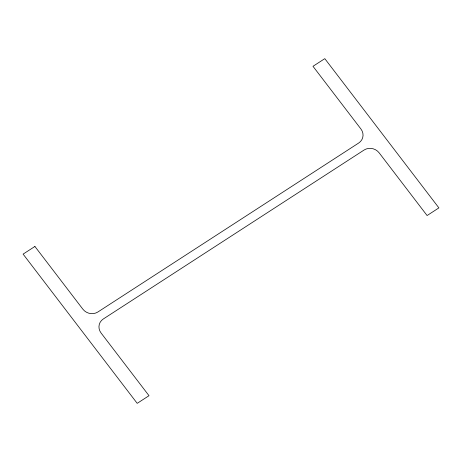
<?xml version="1.0" encoding="UTF-8"?>
<svg xmlns="http://www.w3.org/2000/svg" width="462" height="462" viewBox="0 0 462 462"><rect width="100%" height="100%" fill="white"/><g stroke="black" fill="none" stroke-linecap="round" stroke-linejoin="round"><path stroke-width="0.69" d="M34.91 246.46L23.1 254.112L137.202 403.349L149.012 395.697L101.074 333.004A10.863 10.002 19.7 0 1 103.286 318.994L364.085 150.029A10.863 10.002 19.7 0 1 379.158 152.841L427.09 215.54L438.9 207.888L324.798 58.651L312.988 66.303L360.926 128.996A10.863 10.002 19.7 0 1 358.714 143.006L97.915 311.971A10.863 10.002 19.7 0 1 82.842 309.159L34.91 246.46"/></g></svg>
